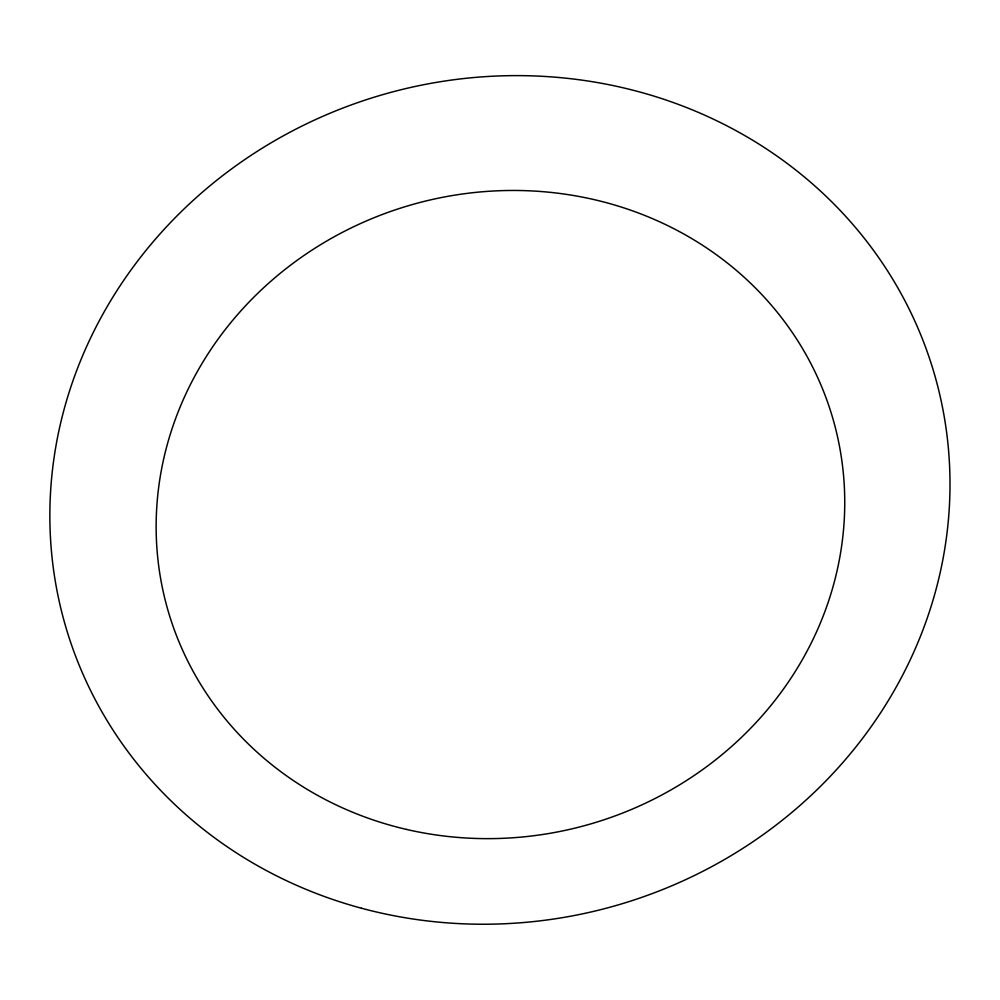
<?xml version="1.0" encoding="UTF-8"?>
<svg xmlns="http://www.w3.org/2000/svg" width="1000" height="1000" viewBox="0 0 1000 1000"><rect width="100%" height="100%" fill="white"/><g stroke="black" fill="none" stroke-linecap="round" stroke-linejoin="round"><path stroke-width="1.5" d="M406.575 829.438A346.012 322.275 -15.8 0 0 834.25 423.488A346.012 322.275 -15.8 0 0 260.5 290.688A346.012 322.275 -15.8 0 0 406.575 829.438M361.512 908.238A452.337 421.887 -16.1 0 0 940.013 395.7A452.337 421.887 -16.1 0 0 198.25 195.825A452.337 421.887 -16.1 0 0 361.512 908.238"/></g></svg>
